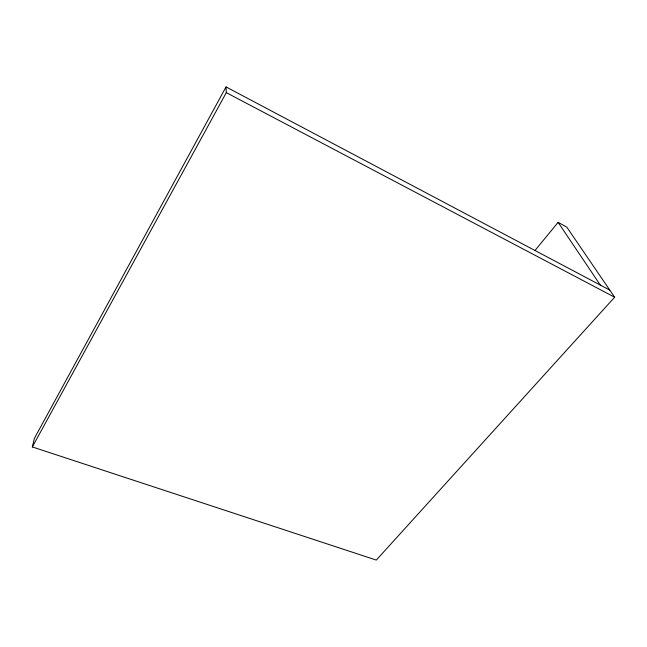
<?xml version="1.0" encoding="UTF-8"?>
<svg xmlns="http://www.w3.org/2000/svg" width="647" height="647" viewBox="0 0 647 647"><rect width="100%" height="100%" fill="white"/><g stroke="black" fill="none" stroke-linecap="round" stroke-linejoin="round"><path stroke-width="0.97" d="M535.061 250.405L558.126 222.342L566.796 227.129L614.65 297.224L376.295 560.084L32.35 446.948L34.348 438.431L226.029 86.916L609.781 290.091M32.35 446.948L226.304 92.642L226.029 86.916M226.304 92.642L614.65 297.224M558.126 222.342L600.303 285.076"/></g></svg>
